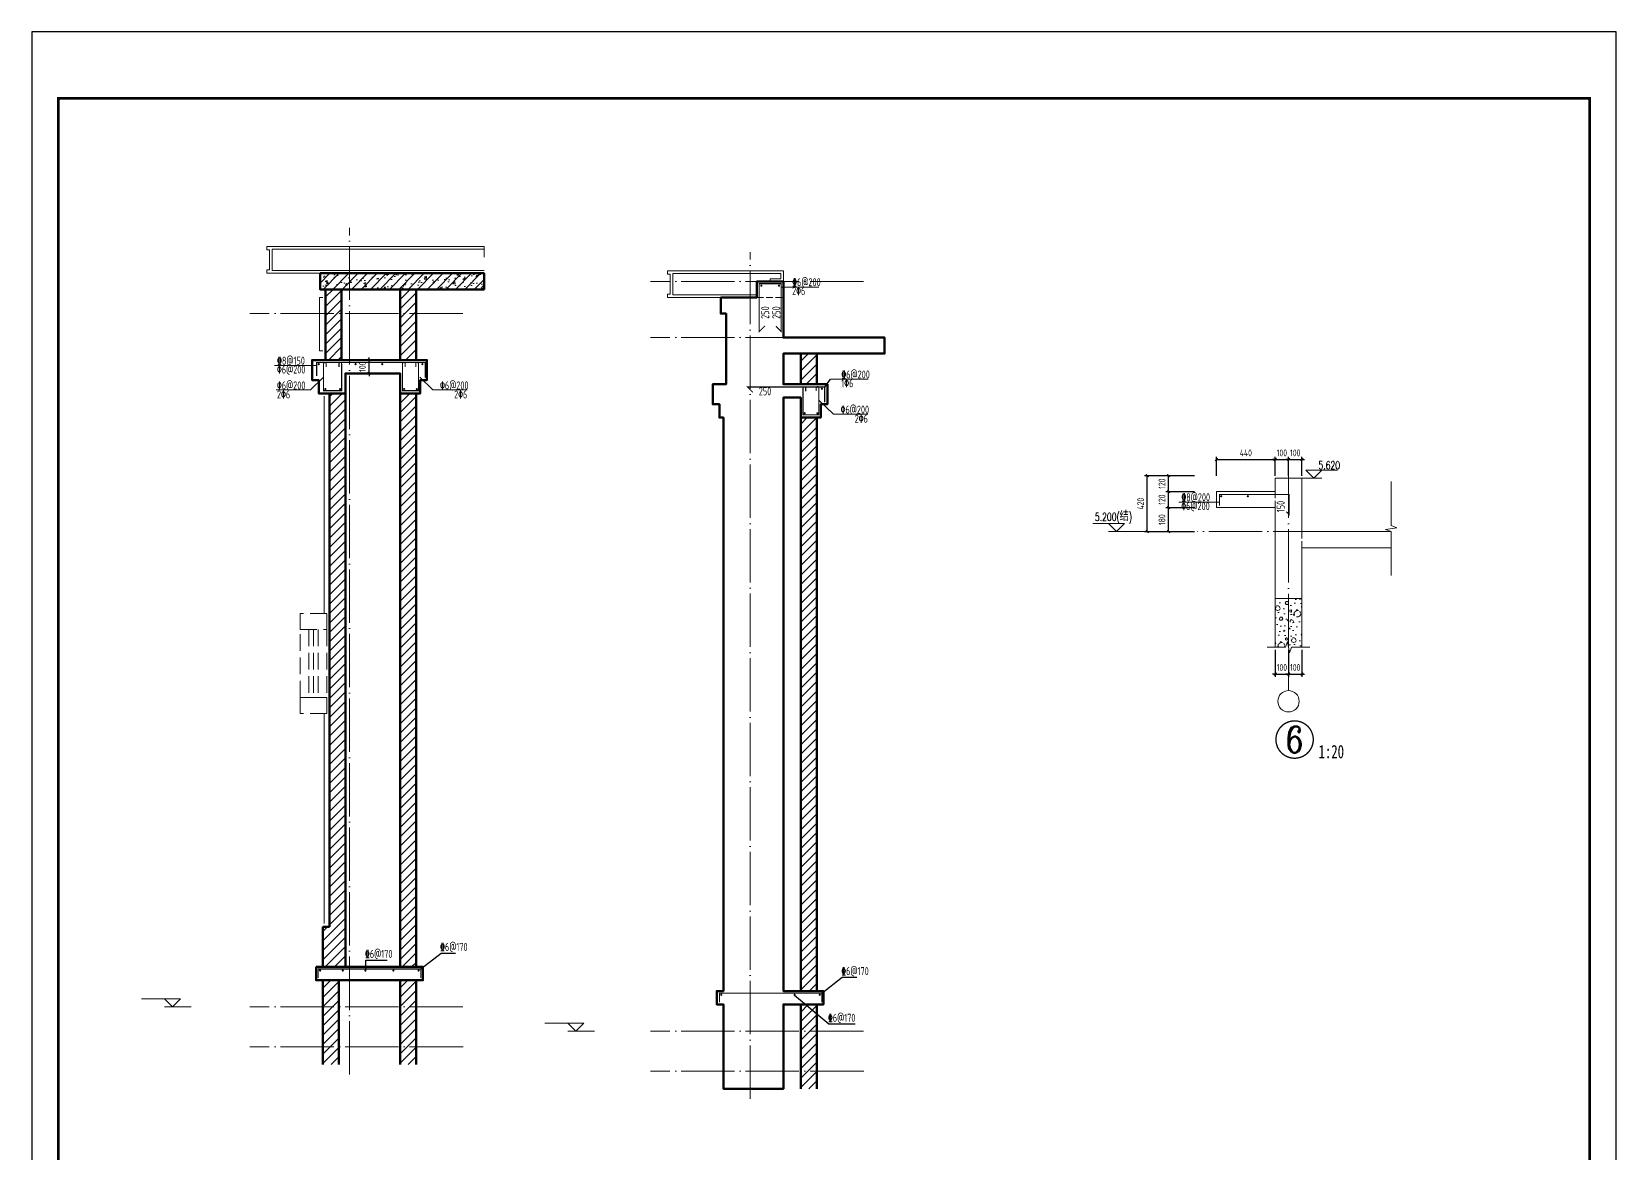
# Model space of a CAD drawing. Extents: x -129922 to 1190196, y -520662 to 139923.
# Drawn here: x 50947 to 62827, y -422628 to -414218 of the extents above; entities that cross this region are included whole.
import ezdxf
from ezdxf.enums import TextEntityAlignment as Align

# ---------------------------------------------------------------- set-up
doc = ezdxf.new("R2010")
doc.units = 0
doc.header["$LTSCALE"] = 1000
doc.header["$MEASUREMENT"] = 0
doc.linetypes.add('DASH', pattern=[0.35, 0.25, -0.1])
doc.linetypes.add('DOTE', pattern=[2.42, 2, -0.2, 0.02, -0.2])
for name, color, linetype, lineweight in [('A-大样-填充', 8, 'Continuous', 9), ('A-大样-砌体墙线', 120, 'Continuous', 50), ('A-大样-结构墙线', 140, 'Continuous', 50), ('A-大样-金属构件', 2, 'Continuous', 9), ('A-平面-家具、卫生间洁具', 250, 'Continuous', 5), ('A-标注-标高标注', 3, 'Continuous', 15), ('A-立面-花饰、灯饰', 8, 'Continuous', 9), ('A-轴线-塔楼', 1, 'DOTE', 9), ('S-墙柱-REIN', 1, 'Continuous', 20), ('S-大样-DIM', 3, 'Continuous', 20), ('S-大样-HATCH', 251, 'Continuous', 9), ('S-大样-实线', 2, 'Continuous', 20), ('S-大样-标高', 3, 'Continuous', 20), ('S-板-BEAM', 4, 'DASH', 20), ('S-板-大样索引', 3, 'Continuous', 20), ('S-板-文字', 7, 'Continuous', 20), ('S-轴网-标注', 3, 'Continuous', 20), ('S-轴网-轴线', 1, 'DOTE', 9), ('S-通用-TEXT', 7, 'Continuous', 20), ('S-通用-THIN', 7, 'Continuous', 20)]:
    doc.layers.add(name, color=color, linetype=linetype, lineweight=lineweight)
doc.layers.add('PUB_DIM', color=3, linetype='Continuous')
doc.layers.add('Y-云图图框', color=7, linetype='Continuous')
doc.styles.add('_TCH_AXIS', font='COMPLEX.shx', dxfattribs={"bigfont": 'hztxt.shx'})
doc.styles.add('_TCH_DIM', font='SIMPLEX', dxfattribs={"bigfont": 'GBCBIG'})
doc.styles.add('_TCH_DIM_T3', font='tssdeng.shx', dxfattribs={"width": 0.705882, "bigfont": 'hztxt.shx'})
doc.styles.add('_YT_Name', font='', dxfattribs={"width": 0.8})
doc.styles.add('_YT_Sign_Text', font='ros.shx', dxfattribs={"width": 0.8, "bigfont": 'hztxt.shx'})
doc.styles.add('COMPLEX', font='COMPLEX')
doc.styles.get("Standard").update_dxf_attribs({"font": 'gbenor.shx', "bigfont": 'gbcbig.shx'})
doc.styles.add('TSSD_Rein', font='tssdeng.shx', dxfattribs={"width": 0.7, "bigfont": 'hztxt.shx'})
doc.styles.add('宋体', font='', dxfattribs={"width": 0.8})
doc.styles.get('_YT_Name').set_extended_font_data('SimHei')
doc.styles.get('宋体').set_extended_font_data('SimSun')
doc.dimstyles.new('_TCH_ARCH&&20', dxfattribs={"dimtxt": 51, "dimasz": 20, "dimexe": 20, "dimexo": 20, "dimgap": 24.5, "dimtad": 1, "dimdec": 0, "dimzin": 0, "dimdsep": 46, "dimtxsty": '_TCH_DIM_T3', "dimblk": 'ARCHTICK', "dimcen": 0.09, "dimclrt": 7, "dimazin": 2, "dimtfac": 1, "dimtdec": 0, "dimtix": 1, "dimtmove": 2, "dimatfit": 3, "dimfxl": 0, "dimtolj": 1, "dimtzin": 0, "dimarcsym": 0})
pattern_1 = [(45, (-629959.816, -1110713.115), (-35.3553532, 35.3553532), [])]
pattern_2 = [(45, (-629759.816, -1110713.115), (-35.3553532, 35.3553532), [])]
pattern_3 = [(45, (-626956.713, -1110894.81), (-35.3553532, 35.3553532), [])]

# ---------------------------------------------------------------- blocks, each defined once
blk = doc.blocks.new('ECMCTK_A1_竖_单行图名--0')
at = {"color": 4}
blk.add_lwpolyline([(0, 0), (594, 0), (594, 841), (0, 841)], close=True, dxfattribs=at)
at = {"const_width": 1}
blk.add_lwpolyline([(10, 10), (584, 10), (584, 816), (10, 816)], close=True, dxfattribs=at)
at = {"color": 80, "flags": 3}
for tag, height, p in [('YTHQINS', 3, (593.31, 817.5)), ('ECMCKEY', 3, (440.09, 590.57)), ('YTTQINS', 3.75, (595.35, 11.88)), ('YTFRAME', 3, (375.97, 4.92)), ('YTBARCODE_T1', 3, (493.74, 4.57))]:
    blk.add_attdef(tag, text='', height=height, dxfattribs=at).set_placement(p, align=Align.MIDDLE_CENTER)
for tag, height, style, width, p in [('证书编号', 4, '_YT_Sign_Text', 0.8, (461.87, 43.81)), ('审查批准号', 4, '_YT_Sign_Text', 0.8, (514.06, 43.81)), ('工程号', 4, '_YT_Sign_Text', 0.5, (557.08, 44.12)), ('设计单位', 6, '_YT_Name', 0.8, (376.75, 38.6)), ('建设单位', 4, '_YT_Sign_Text', 0.8, (487.96, 36.11)), ('阶段', 4, '_YT_Sign_Text', 0.8, (557.08, 35.81)), ('项目号', 4, '_YT_Sign_Text', 0.5, (575.08, 33.72)), ('项目名称', 4, '_YT_Sign_Text', 0.8, (487.96, 28.11)), ('专业', 4, '_YT_Sign_Text', 0.8, (557.08, 27.31)), ('图纸编号', 4, '_YT_Sign_Text', 0.5, (556.93, 19.36)), ('图纸名称', 4.5, '_YT_Name', 0.8, (488.39, 15.06)), ('出图比例', 4.2, '_YT_Sign_Text', 0.8, (434.82, 11.78)), ('日期', 4, '_YT_Sign_Text', 0.5, (556.88, 12.13)), ('版本号', 4, '_YT_Sign_Text', 0.8, (575.08, 13))]:
    blk.add_attdef(tag, text='', height=height, dxfattribs=dict(style=style, width=width)).set_placement(p, align=Align.CENTER)
at = {"style": '_YT_Sign_Text', "width": 0.8, "flags": 3}
for tag, p, height in [('[审定人]', (343.95, 27.81), 4.1), ('{审定人}', (358.87, 26.45), 6.24), ('[校对人]', (395.23, 27.82), 4.1), ('{校对人}', (411.35, 26.53), 6.24), ('[审核人]', (344.01, 19.76), 4.1), ('{审核人}', (359.98, 18.44), 6.24), ('[设计人]', (395.47, 20.21), 4.1), ('{设计人}', (411.48, 18.54), 6.24), ('[项目负责人]', (343.78, 12.01), 4.1), ('{项目负责人}', (361.28, 10.72), 6.24), ('[专业负责人]', (395.74, 11.77), 4.1), ('{专业负责人}', (411.58, 10.36), 6.24)]:
    blk.add_attdef(tag, p, '', height=height, dxfattribs=at)
at = {"color": 80, "flags": 3}
for tag, p in [('YTBZSIT', (10, 10)), ('EXT_TK_LEFT', (10, 10)), ('YTQRCODE', (304.56, 12.07))]:
    blk.add_attdef(tag, p, '', height=3, dxfattribs=at)
blk = doc.blocks.new('A$C2FDD6118')
at = {"layer": 'A-平面-家具、卫生间洁具', "linetype": 'DASH', "ltscale": 0.5}
for p, q in [((65, 630), (65, 120)), ((100, 630), (100, 120)), ((135, 630), (135, 120))]:
    blk.add_line(p, q, dxfattribs=at)
for points in [[(0, 630), (200, 630), (200, 750), (0, 750)], [(0, 630), (200, 630), (200, 120), (0, 120)], [(0, 120), (200, 120), (200, 0), (0, 0)]]:
    blk.add_lwpolyline(points, close=True, dxfattribs=at)
blk = doc.blocks.new('_ArchTick')
at = {"color": 0, "linetype": 'ByBlock', "const_width": 0.4}
blk.add_lwpolyline([(-0.5, -0.5), (0.5, 0.5)], dxfattribs=at)
blk = doc.blocks.new('*D465')
at = {"layer": 'Defpoints', "color": 0, "transparency": 16777216}
for p in [(53300, -416680), (53477, -416680), (53300, -416780)]:
    blk.add_point(p, dxfattribs=at)
at = {"layer": 'PUB_DIM', "color": 0, "lineweight": -2, "transparency": 16777216}
for p, q in [((53320, -416680), (53497, -416680)), ((53477, -416680), (53477, -416660)), ((53477, -416780), (53477, -416680)), ((53320, -416780), (53497, -416780)), ((53477, -416780), (53477, -416800))]:
    blk.add_line(p, q, dxfattribs=at)
at = {"layer": 'PUB_DIM', "color": 0, "lineweight": -2, "transparency": 16777216, "xscale": 20, "yscale": 20, "zscale": 20}
for p, rotation in [((53477, -416680), 270), ((53477, -416780), 90)]:
    blk.add_blockref('_ArchTick', p, dxfattribs=dict(at, rotation=rotation))
at = {"layer": 'PUB_DIM', "color": 7, "transparency": 16777216, "insert": (53427, -416730), "char_height": 51, "attachment_point": 5, "rotation": 90, "style": '_TCH_DIM_T3'}
blk.add_mtext('\\A1;100', dxfattribs=at)
blk = doc.blocks.new('20191016.16423798')
at = {"layer": 'S-墙柱-REIN', "const_width": 8}
blk.add_lwpolyline([(305, 67), (305, 150), (828, 150), (828, 0), (807, 21)], dxfattribs=at)
at = {"layer": 'S-墙柱-REIN', "ltscale": 0.2, "const_width": 8}
for points in [[(322, 137, 1), (314, 137, 1)], [(522, 137, 1), (514, 137, 1)]]:
    blk.add_lwpolyline(points, format="xyb", close=True, dxfattribs=at)
at = {"layer": 'S-通用-TEXT', "ltscale": 0.2}
blk.add_line((305, 93, 0), (0, 93, 0), dxfattribs=at)
at = {"layer": 'S-通用-TEXT', "style": 'TSSD_Rein', "width": 0.7}
for s, p in [('\x848@200', (20, 99)), ('\x826@200', (19, 33))]:
    blk.add_text(s, height=60, dxfattribs=at).set_placement(p)
blk.add_text('150', height=60, rotation=90, dxfattribs=at).set_placement((794, 17))
blk = doc.blocks.new('*D466')
at = {"layer": 'Defpoints', "color": 0, "transparency": 16777216}
for p in [(59471, -417787), (59686, -417787), (59686, -417967)]:
    blk.add_point(p, dxfattribs=at)
at = {"layer": 'S-大样-DIM', "color": 0, "lineweight": -2, "transparency": 16777216}
for p, q in [((59666, -417787), (59451, -417787)), ((59471, -417967), (59471, -417787)), ((59666, -417967), (59451, -417967))]:
    blk.add_line(p, q, dxfattribs=at)
at = {"layer": 'S-大样-DIM', "color": 0, "lineweight": -2, "transparency": 16777216, "xscale": 20, "yscale": 20, "zscale": 20}
for p, rotation in [((59471, -417787), 90), ((59471, -417967), 270)]:
    blk.add_blockref('_ArchTick', p, dxfattribs=dict(at, rotation=rotation))
at = {"layer": 'S-大样-DIM', "color": 7, "transparency": 16777216, "insert": (59421, -417877), "char_height": 51, "attachment_point": 5, "rotation": 90, "style": '_TCH_DIM_T3'}
blk.add_mtext('\\A1;180', dxfattribs=at)
blk = doc.blocks.new('*D467')
at = {"layer": 'Defpoints', "color": 0, "transparency": 16777216}
for p in [(59471, -417667), (59686, -417667), (59686, -417787)]:
    blk.add_point(p, dxfattribs=at)
at = {"layer": 'S-大样-DIM', "color": 0, "lineweight": -2, "transparency": 16777216}
for p, q in [((59666, -417667), (59451, -417667)), ((59471, -417787), (59471, -417667)), ((59666, -417787), (59451, -417787))]:
    blk.add_line(p, q, dxfattribs=at)
at = {"layer": 'S-大样-DIM', "color": 0, "lineweight": -2, "transparency": 16777216, "xscale": 20, "yscale": 20, "zscale": 20}
for p, rotation in [((59471, -417667), 90), ((59471, -417787), 270)]:
    blk.add_blockref('_ArchTick', p, dxfattribs=dict(at, rotation=rotation))
at = {"layer": 'S-大样-DIM', "color": 7, "transparency": 16777216, "insert": (59421, -417727), "char_height": 51, "attachment_point": 5, "rotation": 90, "style": '_TCH_DIM_T3'}
blk.add_mtext('\\A1;120', dxfattribs=at)
blk = doc.blocks.new('*D468')
at = {"layer": 'Defpoints', "color": 0, "transparency": 16777216}
for p in [(59471, -417547), (59686, -417547), (59686, -417667)]:
    blk.add_point(p, dxfattribs=at)
at = {"layer": 'S-大样-DIM', "color": 0, "lineweight": -2, "transparency": 16777216}
for p, q in [((59666, -417547), (59451, -417547)), ((59471, -417667), (59471, -417547)), ((59666, -417667), (59451, -417667))]:
    blk.add_line(p, q, dxfattribs=at)
at = {"layer": 'S-大样-DIM', "color": 0, "lineweight": -2, "transparency": 16777216, "xscale": 20, "yscale": 20, "zscale": 20}
for p, rotation in [((59471, -417547), 90), ((59471, -417667), 270)]:
    blk.add_blockref('_ArchTick', p, dxfattribs=dict(at, rotation=rotation))
at = {"layer": 'S-大样-DIM', "color": 7, "transparency": 16777216, "insert": (59421, -417607), "char_height": 51, "attachment_point": 5, "rotation": 90, "style": '_TCH_DIM_T3'}
blk.add_mtext('\\A1;120', dxfattribs=at)
blk = doc.blocks.new('_AXISO')
blk.add_circle((0, 0), 0.5)
at = {"layer": 'S-板-文字', "style": 'COMPLEX', "width": 1.041667}
blk.add_attdef('A', text='', height=0.56, dxfattribs=at).set_placement((-0.25, -0.28), (0.25, -0.28), align=Align.FIT)
blk = doc.blocks.new('*D469')
at = {"layer": 'Defpoints', "color": 0, "transparency": 16777216}
for p in [(59311, -417547), (59686, -417547), (59686, -417967)]:
    blk.add_point(p, dxfattribs=at)
at = {"layer": 'S-大样-DIM', "color": 0, "lineweight": -2, "transparency": 16777216}
for p, q in [((59666, -417547), (59291, -417547)), ((59311, -417967), (59311, -417547)), ((59666, -417967), (59291, -417967))]:
    blk.add_line(p, q, dxfattribs=at)
at = {"layer": 'S-大样-DIM', "color": 0, "lineweight": -2, "transparency": 16777216, "xscale": 20, "yscale": 20, "zscale": 20}
for p, rotation in [((59311, -417547), 90), ((59311, -417967), 270)]:
    blk.add_blockref('_ArchTick', p, dxfattribs=dict(at, rotation=rotation))
at = {"layer": 'S-大样-DIM', "color": 7, "transparency": 16777216, "insert": (59261, -417757), "char_height": 51, "attachment_point": 5, "rotation": 90, "style": '_TCH_DIM_T3'}
blk.add_mtext('\\A1;420', dxfattribs=at)
blk = doc.blocks.new('*D470')
at = {"layer": 'Defpoints', "color": 0, "transparency": 16777216}
for p in [(60270, -417426), (59830, -417567), (60270, -417567)]:
    blk.add_point(p, dxfattribs=at)
at = {"layer": 'S-大样-DIM', "color": 0, "lineweight": -2, "transparency": 16777216}
for p, q in [((59830, -417547), (59830, -417406)), ((59830, -417426), (60270, -417426)), ((60270, -417547), (60270, -417406))]:
    blk.add_line(p, q, dxfattribs=at)
at = {"layer": 'S-大样-DIM', "color": 0, "lineweight": -2, "transparency": 16777216, "xscale": 20, "yscale": 20, "zscale": 20, "rotation": 180}
blk.add_blockref('_ArchTick', (59830, -417426), dxfattribs=at)
at = {"layer": 'S-大样-DIM', "color": 0, "lineweight": -2, "transparency": 16777216, "xscale": 20, "yscale": 20, "zscale": 20}
blk.add_blockref('_ArchTick', (60270, -417426), dxfattribs=at)
at = {"layer": 'S-大样-DIM', "color": 7, "transparency": 16777216, "insert": (60050, -417376), "char_height": 51, "attachment_point": 5, "style": '_TCH_DIM_T3'}
blk.add_mtext('\\A1;440', dxfattribs=at)
blk = doc.blocks.new('*D471')
at = {"layer": 'Defpoints', "color": 0, "transparency": 16777216}
for p in [(60370, -417426), (60270, -417567), (60370, -417567)]:
    blk.add_point(p, dxfattribs=at)
at = {"layer": 'S-大样-DIM', "color": 0, "lineweight": -2, "transparency": 16777216}
for p, q in [((60270, -417426), (60250, -417426)), ((60270, -417547), (60270, -417406)), ((60270, -417426), (60370, -417426)), ((60370, -417547), (60370, -417406)), ((60370, -417426), (60390, -417426))]:
    blk.add_line(p, q, dxfattribs=at)
at = {"layer": 'S-大样-DIM', "color": 0, "lineweight": -2, "transparency": 16777216, "xscale": 20, "yscale": 20, "zscale": 20}
blk.add_blockref('_ArchTick', (60270, -417426), dxfattribs=at)
at = {"layer": 'S-大样-DIM', "color": 0, "lineweight": -2, "transparency": 16777216, "xscale": 20, "yscale": 20, "zscale": 20, "rotation": 180}
blk.add_blockref('_ArchTick', (60370, -417426), dxfattribs=at)
at = {"layer": 'S-大样-DIM', "color": 7, "transparency": 16777216, "insert": (60320, -417376), "char_height": 51, "attachment_point": 5, "style": '_TCH_DIM_T3'}
blk.add_mtext('\\A1;100', dxfattribs=at)
blk = doc.blocks.new('*D472')
at = {"layer": 'Defpoints', "color": 0, "transparency": 16777216}
for p in [(60470, -417426), (60370, -417567), (60470, -417567)]:
    blk.add_point(p, dxfattribs=at)
at = {"layer": 'S-大样-DIM', "color": 0, "lineweight": -2, "transparency": 16777216}
for p, q in [((60370, -417426), (60350, -417426)), ((60370, -417547), (60370, -417406)), ((60370, -417426), (60470, -417426)), ((60470, -417547), (60470, -417406)), ((60470, -417426), (60490, -417426))]:
    blk.add_line(p, q, dxfattribs=at)
at = {"layer": 'S-大样-DIM', "color": 0, "lineweight": -2, "transparency": 16777216, "xscale": 20, "yscale": 20, "zscale": 20}
blk.add_blockref('_ArchTick', (60370, -417426), dxfattribs=at)
at = {"layer": 'S-大样-DIM', "color": 0, "lineweight": -2, "transparency": 16777216, "xscale": 20, "yscale": 20, "zscale": 20, "rotation": 180}
blk.add_blockref('_ArchTick', (60470, -417426), dxfattribs=at)
at = {"layer": 'S-大样-DIM', "color": 7, "transparency": 16777216, "insert": (60420, -417376), "char_height": 51, "attachment_point": 5, "style": '_TCH_DIM_T3'}
blk.add_mtext('\\A1;100', dxfattribs=at)
blk = doc.blocks.new('*D473')
at = {"layer": 'Defpoints', "color": 0, "transparency": 16777216}
for p in [(60270, -418832), (60370, -418832), (60370, -419035)]:
    blk.add_point(p, dxfattribs=at)
at = {"layer": 'S-大样-DIM', "color": 0, "lineweight": -2, "transparency": 16777216}
for p, q in [((60270, -418852), (60270, -419055)), ((60370, -418852), (60370, -419055)), ((60270, -419035), (60250, -419035)), ((60270, -419035), (60370, -419035)), ((60370, -419035), (60390, -419035))]:
    blk.add_line(p, q, dxfattribs=at)
at = {"layer": 'S-大样-DIM', "color": 0, "lineweight": -2, "transparency": 16777216, "xscale": 20, "yscale": 20, "zscale": 20}
blk.add_blockref('_ArchTick', (60270, -419035), dxfattribs=at)
at = {"layer": 'S-大样-DIM', "color": 0, "lineweight": -2, "transparency": 16777216, "xscale": 20, "yscale": 20, "zscale": 20, "rotation": 180}
blk.add_blockref('_ArchTick', (60370, -419035), dxfattribs=at)
at = {"layer": 'S-大样-DIM', "color": 7, "transparency": 16777216, "insert": (60320, -418985), "char_height": 51, "attachment_point": 5, "style": '_TCH_DIM_T3'}
blk.add_mtext('\\A1;100', dxfattribs=at)
blk = doc.blocks.new('*D474')
at = {"layer": 'Defpoints', "color": 0, "transparency": 16777216}
for p in [(60370, -418832), (60470, -418832), (60470, -419035)]:
    blk.add_point(p, dxfattribs=at)
at = {"layer": 'S-大样-DIM', "color": 0, "lineweight": -2, "transparency": 16777216}
for p, q in [((60370, -418852), (60370, -419055)), ((60470, -418852), (60470, -419055)), ((60370, -419035), (60350, -419035)), ((60370, -419035), (60470, -419035)), ((60470, -419035), (60490, -419035))]:
    blk.add_line(p, q, dxfattribs=at)
at = {"layer": 'S-大样-DIM', "color": 0, "lineweight": -2, "transparency": 16777216, "xscale": 20, "yscale": 20, "zscale": 20}
blk.add_blockref('_ArchTick', (60370, -419035), dxfattribs=at)
at = {"layer": 'S-大样-DIM', "color": 0, "lineweight": -2, "transparency": 16777216, "xscale": 20, "yscale": 20, "zscale": 20, "rotation": 180}
blk.add_blockref('_ArchTick', (60470, -419035), dxfattribs=at)
at = {"layer": 'S-大样-DIM', "color": 7, "transparency": 16777216, "insert": (60420, -418985), "char_height": 51, "attachment_point": 5, "style": '_TCH_DIM_T3'}
blk.add_mtext('\\A1;100', dxfattribs=at)

msp = doc.modelspace()

# ---------------------------------------------------------------- hatches: boundary and pattern name
at = {"layer": 'A-大样-填充', "ltscale": 0.5}
h = msp.add_hatch(dxfattribs=at)
h.set_pattern_fill('钢筋混凝土', color=256, scale=20)
h.set_pattern_definition([(45, (-614997.86, -1028137.056), (-35.355339, 35.355339), []), (50, (-614997.86, -1028137.06), (143.452037, -12.550427), [15, -165]), (355, (-614997.86, -1028137.06), (-27.750267, 150.438427), [12, -132]), (100.4514, (-614985.9, -1028138.1), (115.701876, 137.887908), [12.748038, -140.228422]), (46.1842, (-614997.86, -1028097.06), (213.44821, -33.103803), [22.5, -247.5]), (96.6356, (-614980.07, -1028099.81), (186.93254, 194.823574), [19.12206, -210.3426]), (351.1842, (-614997.86, -1028097.06), (186.93239, 194.82372), [18, -198]), (21, (-614977.86, -1028107.06), (119.38141, -80.523778), [15, -165]), (326, (-614977.86, -1028107.06), (48.663066, 145.03001), [12, -132]), (71.4514, (-614967.91, -1028113.77), (168.044526, 64.5061), [12.748038, -140.228422]), (37.5, (-614997.86, -1028137.056), (2.431971, 66.5787708), [0, -130.4, 0, -134, 0, -132.5]), (7.5, (-614997.86, -1028137.056), (52.6139075, 78.8823424), [0, -76.4, 0, -127.4, 0, -50.5]), (327.5, (-615042.46, -1028137.056), (106.7644872, -4.5109743), [0, -50, 0, -156, 0, -207]), (317.5, (-615062.46, -1028137.06), (116.637234, 20.020996), [0, -65, 0, -103.6, 0, -147])])
h.paths.add_polyline_path([(53109.5, -416029.8), (54338.7, -416029.8), (54338.7, -416149.8), (53109.5, -416149.8)])
h = msp.add_hatch(dxfattribs=at)
h.set_pattern_fill('普通砖', color=256, scale=20)
h.set_pattern_definition(pattern_2)
h.paths.add_polyline_path([(53269.7, -416149.8), (53149.7, -416149.8), (53149.7, -416679.8), (53269.7, -416679.8)], flags=17)
h = msp.add_hatch(dxfattribs=at)
h.set_pattern_fill('普通砖', color=256, scale=20)
h.set_pattern_definition(pattern_1)
h.paths.add_polyline_path([(53709.7, -416679.8), (53829.7, -416679.8), (53829.7, -416149.8), (53709.7, -416149.8)])
h = msp.add_hatch(dxfattribs=at)
h.set_pattern_fill('普通砖', color=256, scale=20)
h.set_pattern_definition(pattern_3)
h.paths.add_polyline_path([(56712.8, -416861.5), (56832.8, -416861.5), (56832.8, -416631.5), (56712.8, -416631.5)], flags=17)
h = msp.add_hatch(dxfattribs=at)
h.set_pattern_fill('普通砖', color=256, scale=20)
h.set_pattern_definition(pattern_2)
h.paths.add_polyline_path([(53299.7, -416929.8), (53179.7, -416929.8), (53179.7, -420929.8), (53129.7, -420929.8), (53129.7, -421229.8), (53299.7, -421229.8)])
h = msp.add_hatch(dxfattribs=at)
h.set_pattern_fill('普通砖', color=256, scale=20)
h.set_pattern_definition(pattern_1)
h.paths.add_polyline_path([(53829.7, -416929.8), (53709.7, -416929.8), (53709.7, -421229.8), (53829.7, -421229.8)])
h = msp.add_hatch(dxfattribs=at)
h.set_pattern_fill('普通砖', color=256, scale=20)
h.set_pattern_definition([(45, (-631788.713, -1110894.81), (-35.3553532, 35.3553532), [])])
h.paths.add_polyline_path([(56712.8, -421411.5), (56832.8, -421411.5), (56832.8, -417111.5), (56712.8, -417111.5)])
h = msp.add_hatch(dxfattribs=at)
h.set_pattern_fill('普通砖', color=256, scale=20)
h.set_pattern_definition(pattern_2)
h.paths.add_polyline_path([(53129.7, -421962.2), (53249.7, -421962.2), (53249.7, -421329.8), (53129.7, -421329.8)])
h = msp.add_hatch(dxfattribs=at)
h.set_pattern_fill('普通砖', color=256, scale=20)
h.set_pattern_definition(pattern_1)
h.paths.add_polyline_path([(53709.7, -421962.2), (53829.7, -421962.2), (53829.7, -421329.8), (53709.7, -421329.8)])
h = msp.add_hatch(dxfattribs=at)
h.set_pattern_fill('普通砖', color=256, scale=20)
h.set_pattern_definition(pattern_3)
h.paths.add_polyline_path([(56712.8, -422143.9), (56832.8, -422143.9), (56832.8, -421511.5), (56712.8, -421511.5)])
at = {"layer": 'S-大样-HATCH', "ltscale": 0.5}
h = msp.add_hatch(dxfattribs=at)
h.set_pattern_fill('加气混凝土', color=256, scale=20)
h.set_pattern_definition([(0, (-603388.48, -1108403.5), (120, 240), [0, -240]), (0, (-603528.88, -1108435.9), (120, 240), [0, -240]), (0, (-603450.88, -1108438.3), (120, 240), [0, -240]), (0, (-603365.68, -1108367.5), (120, 240), [0, -240]), (0, (-603465.28, -1108450.3), (120, 240), [0, -240]), (0, (-603341.68, -1108216.3), (120, 240), [0, -240]), (0, (-603414.88, -1108235.5), (120, 240), [0, -240]), (0, (-603376.48, -1108265.5), (120, 240), [0, -240]), (0, (-603572.08, -1108270.3), (120, 240), [0, -240]), (0, (-603454.48, -1108281.1), (120, 240), [0, -240]), (0, (-603500.08, -1108342.3), (120, 240), [0, -240]), (0, (-603497.68, -1108432.3), (120, 240), [0, -240]), (0, (-603407.68, -1108441.9), (120, 240), [0, -240]), (0, (-603341.68, -1108336.3), (120, 240), [0, -240]), (0, (-603566.08, -1108373.5), (120, 240), [0, -240]), (0, (-603545.68, -1108332.7), (120, 240), [0, -240]), (0, (-603452.08, -1108349.5), (120, 240), [0, -240]), (0, (-603485.68, -1108384.3), (120, 240), [0, -240]), (0, (-603504.88, -1108305.1), (120, 240), [0, -240]), (0, (-603474.88, -1108215.1), (120, 240), [0, -240]), (0, (-603556.48, -1108423.9), (120, 240), [0, -240]), (0, (-603424.48, -1108264.3), (120, 240), [0, -240]), (0, (-603536.08, -1108260.7), (120, 240), [0, -240]), (0, (-603555.28, -1108229.5), (120, 240), [0, -240]), (130.601294, (-603356.424, -1108291.442), (-599.99999337, 720.00000315), [10.53662, -4414.8444]), (18.434949, (-603373.567, -1108286.87), (599.9999978, 239.9999982), [10.842096, -1507.05116]), (90, (-603373.57, -1108297.16), (120, 240), [10.285714, -469.71426]), (161.565051, (-603363.28, -1108300.585), (-600.000003, 239.9999821), [10.842096, -1507.05116]), (53.1301023, (-603363.28, -1108300.585), (120.0000002, 240), [11.42857, -1188.5714]), (135, (-603354.14, -1108422.87), (-120.0000145, 239.999984), [9.697464, -669.12504]), (45, (-603367.85, -1108422.87), (119.999999, 239.999999), [9.697464, -669.12504]), (135, (-603360.995, -1108429.73), (-120.0000145, 239.999984), [9.697464, -669.12504]), (45, (-603360.995, -1108429.73), (119.999999, 239.999999), [9.697464, -669.12504]), (116.56505, (-603469.57, -1108261.73), (-2e-05, 479.999987), [12.77753, -255.5506]), (180, (-603475.28, -1108250.3), (-120, 240), [13.714286, -226.2857]), (63.43495, (-603494.7, -1108261.73), (1e-06, 480), [12.77753, -255.5506]), (116.56505, (-603489, -1108273.16), (-2e-05, 479.999987), [12.77753, -255.5506]), (0, (-603489, -1108273.16), (120, 240), [13.714286, -226.2857]), (63.43495, (-603475.28, -1108273.16), (1e-06, 480), [12.77753, -255.5506]), (107.102728, (-603379.281, -1108342.871), (-359.99998624, 1200.00000194), [15.54454, -6513.161]), (143.972626, (-603383.853, -1108328.014), (-2279.9999711, 1679.9999981), [15.54454, -3248.808]), (180, (-603396.42, -1108318.87), (-120, 240), [14.85714, -225.14284]), (36.0273733, (-603423.853, -1108328.014), (2279.99998315, 1679.9999819), [15.54454, -3248.808]), (71.565051, (-603428.424, -1108341.728), (360.0000018, 1199.999998), [14.456126, -1503.43712]), (107.102728, (-603423.853, -1108356.585), (-359.99998624, 1200.00000194), [15.54454, -6513.161]), (143.972626, (-603411.281, -1108365.728), (-2279.9999711, 1679.9999981), [15.54454, -3248.808]), (0, (-603411.28, -1108365.73), (120, 240), [14.85714, -225.14284]), (36.0273733, (-603396.424, -1108365.728), (2279.99998315, 1679.9999819), [15.54454, -3248.808]), (71.565051, (-603383.853, -1108356.585), (360.0000018, 1199.999998), [14.456126, -1503.43712]), (150.255118, (-603376.995, -1108230.87), (-360.00000085, 239.999997), [9.21401, -1925.72784]), (90, (-603385, -1108235.44), (120, 240), [9.14286, -470.8571]), (29.7448813, (-603384.995, -1108235.442), (360.0000002, 239.9999989), [9.21401, -1925.72784]), (116.56505, (-603433, -1108401.16), (-2e-05, 479.999987), [12.77753, -255.5506]), (168.690067, (-603438.71, -1108389.728), (-1080.0000008, 239.999994), [11.6549, -2435.8742]), (41.1859251, (-603459.281, -1108395.442), (2999.99998182, 2639.99997692), [12.14874, -5090.3208]), (90, (-603459.28, -1108406.87), (120, 240), [11.42857, -468.5714]), (138.814074, (-603450.138, -1108414.871), (-2999.99994668, 2640.00001681), [12.14874, -5090.3208]), (16.6992442, (-603450.138, -1108414.871), (3959.9999702, 1199.99998743), [11.93178, -4999.415]), (60.9453959, (-603438.71, -1108411.442), (119.99999968, 239.99999788), [11.766434, -4930.1358]), (109.983106, (-603533.567, -1108300.585), (-600.00000226, 1679.99999555), [13.3768, -5604.879]), (155.556045, (-603538.138, -1108288.014), (-1560.00000595, 719.99998504), [13.809194, -5786.0526]), (24.4439547, (-603563.281, -1108288.014), (1560.00000078, 719.99999654), [13.809194, -5786.0526]), (70.0168934, (-603567.853, -1108300.585), (600.00000181, 1679.99999583), [13.3768, -5604.879]), (109.983106, (-603563.281, -1108313.156), (-600.00000226, 1679.99999555), [13.3768, -5604.879]), (160.016893, (-603550.71, -1108317.728), (-600.00000035, 239.99998907), [13.3768, -2795.751]), (19.9831065, (-603550.71, -1108317.728), (599.9999967, 239.9999996), [13.3768, -2795.751]), (70.0168934, (-603538.138, -1108313.156), (600.00000181, 1679.99999583), [13.3768, -5604.879]), (122.005383, (-603444.424, -1108322.3), (-120.0000161, 239.99998775), [10.78169, -2253.3736]), (18.434949, (-603460.424, -1108316.585), (599.9999978, 239.9999982), [10.842096, -1507.05116]), (90, (-603460.42, -1108326.87), (120, 240), [10.285714, -469.71426]), (161.565051, (-603450.14, -1108330.3), (-600.000003, 239.9999821), [10.842096, -1507.05116]), (54.4623222, (-603450.138, -1108330.3), (839.99999878, 1199.9999982), [9.83123, -4119.2846]), (116.56505, (-603514.14, -1108380.59), (-2e-05, 479.999987), [12.77753, -255.5506]), (180, (-603519.85, -1108369.16), (-120, 240), [12.57143, -227.42856]), (59.0362434, (-603539.281, -1108380.585), (120.0000004, 239.99999884), [13.32789, -2785.5288]), (120.963756, (-603532.424, -1108392.014), (-120.0000164, 239.999989), [13.32789, -2785.5288]), (0, (-603532.42, -1108392.01), (120, 240), [12.57143, -227.42856]), (63.43495, (-603519.85, -1108392.01), (1e-06, 480), [12.77753, -255.5506])])
h.paths.add_polyline_path([(60269.7, -418832.3), (60347.2, -418832.3), (60362.5, -418790.3), (60377.3, -418874.3), (60392.2, -418832.3), (60469.7, -418832.3), (60469.7, -418466.8), (60269.7, -418466.8)])

# ---------------------------------------------------------------- linework, layer by layer
at = {"ltscale": 0.2}
msp.add_line((56892.4, -416882.2), (56935.4, -416824.1), dxfattribs=at)
for points in [[(53863.7, -421245.8), (54016.6, -421126.6), (54125.6, -421126.6)], [(53453.5, -421257.6), (53453.5, -421179.1), (53612.4, -421179.1)], [(56871.3, -421427.5), (57024.2, -421308.3), (57133.2, -421308.3)], [(56665.7, -421443.2), (56924.3, -421658.3), (57120.6, -421658.3)]]:
    msp.add_lwpolyline(points, dxfattribs=at)
at = {"layer": 'A-大样-填充'}
for p, q in [((53129.7, -421829.8), (52877.6, -421829.8)), ((53829.7, -421829.8), (54181.7, -421829.8)), ((56132.8, -422011.5), (55880.7, -422011.5)), ((56832.8, -422011.5), (57184.8, -422011.5))]:
    msp.add_line(p, q, dxfattribs=at)
at = {"layer": 'A-大样-砌体墙线'}
for p, q in [((53149.7, -416679.8), (53149.7, -416149.8)), ((53269.7, -416149.8), (53269.7, -416679.8)), ((53709.7, -416149.8), (53709.7, -416679.8)), ((53829.7, -416149.8), (53829.7, -416679.8)), ((56152.8, -416861.5), (56152.8, -416331.5)), ((56712.8, -416631.5), (56712.8, -416861.5)), ((56832.8, -416631.5), (56832.8, -416861.5)), ((53179.7, -420929.8), (53179.7, -416929.8)), ((53299.7, -416929.8), (53299.7, -421229.8)), ((53709.7, -416929.8), (53709.7, -421229.8)), ((53829.7, -421229.8), (53829.7, -416929.8)), ((56132.8, -417111.5), (56132.8, -421411.5)), ((56712.8, -417111.5), (56712.8, -421411.5)), ((56832.8, -421411.5), (56832.8, -417111.5)), ((53179.7, -420929.8), (53129.7, -420929.8)), ((53179.7, -420929.8), (53129.7, -420929.8)), ((53129.7, -420929.8), (53129.7, -421229.8)), ((53129.7, -421962.2), (53129.7, -421329.8)), ((53709.7, -421962.2), (53709.7, -421329.8)), ((53829.7, -421962.2), (53829.7, -421329.8)), ((56132.8, -422143.9), (56132.8, -421511.5)), ((56712.8, -422143.9), (56712.8, -421511.5)), ((56832.8, -422143.9), (56832.8, -421511.5))]:
    msp.add_line(p, q, dxfattribs=at)
for points in [[(53129.7, -421329.8), (53129.7, -421962.2)], [(53249.7, -421962.2), (53249.7, -421329.8)], [(56132.8, -421511.5), (56132.8, -422143.9)]]:
    msp.add_lwpolyline(points, dxfattribs=at)
at = {"layer": 'A-大样-结构墙线', "ltscale": 0.5}
for p, q in [((56532.8, -416091.5), (56582.8, -416091.5)), ((56112.6, -416211.5), (56112.6, -416331.5)), ((56732.8, -416511.5), (57341.8, -416511.5)), ((56632.8, -416631.5), (57341.8, -416631.5)), ((56712.8, -417111.5), (56712.8, -416961.5))]:
    msp.add_line(p, q, dxfattribs=at)
at = {"layer": 'A-大样-结构墙线'}
msp.add_line((56632.8, -416961.5), (56712.8, -416961.5), dxfattribs=at)
at = {"layer": 'A-大样-结构墙线', "ltscale": 0.5}
msp.add_lwpolyline([(53109.5, -416029.8), (54338.7, -416029.8), (54338.7, -416149.8), (53109.5, -416149.8)], close=True, dxfattribs=at)
at = {"layer": 'A-大样-结构墙线'}
for points in [[(56862.8, -417111.5), (56862.8, -417011.5), (56912.8, -417011.5), (56912.8, -416861.5), (56582.8, -416861.5), (56582.8, -416631.5), (57341.8, -416631.5), (57341.8, -416511.5), (56582.8, -416511.5), (56582.8, -416091.5), (56382.8, -416091.5), (56382.8, -416211.5), (56112.6, -416211.5), (56112.6, -416331.5), (56152.8, -416331.5), (56152.8, -416861.5), (56052.8, -416861.5), (56052.8, -417011.5), (56102.8, -417011.5), (56102.8, -417111.5), (56132.8, -417111.5), (56132.8, -421411.5), (56082.8, -421411.5), (56082.8, -421511.5), (56132.8, -421511.5), (56132.8, -422143.9), (56582.8, -422143.9), (56582.8, -421511.5), (56882.8, -421511.5), (56882.8, -421411.5), (56582.8, -421411.5), (56582.8, -416961.5), (56582.8, -416961.5), (56712.8, -416961.5), (56712.8, -417111.5)], [(53299.7, -416929.8), (53099.7, -416929.8), (53099.7, -416829.8), (53049.7, -416829.8), (53049.7, -416679.8), (53909.7, -416679.8), (53909.7, -416679.8), (53909.7, -416829.8), (53859.7, -416829.8), (53859.7, -416929.8), (53709.7, -416929.8), (53709.7, -416779.8), (53299.7, -416779.8)], [(53079.7, -421229.8), (53879.7, -421229.8), (53879.7, -421329.8), (53079.7, -421329.8)]]:
    msp.add_lwpolyline(points, close=True, dxfattribs=at)
msp.add_lwpolyline([(56632.8, -416861.5), (56912.8, -416861.5), (56912.8, -417011.5), (56862.8, -417011.5), (56862.8, -417111.5), (56712.8, -417111.5)], dxfattribs=at)
at = {"layer": 'A-大样-金属构件', "ltscale": 0.5}
msp.add_line((56482.8, -416091.5), (56482.8, -416071.5), dxfattribs=at)
for points in [[(54338.7, -416029.8), (52709.7, -416029.8), (52709.7, -416004.8), (52729.7, -416004.8), (52729.7, -415854.8), (52709.7, -415854.8), (52709.7, -415829.8), (54338.7, -415829.8), (54338.7, -415909.8)], [(54338.7, -415849.8), (52749.7, -415849.8), (52749.7, -416009.8), (54338.7, -416009.8)], [(56482.8, -416091.5), (56582.8, -416091.5), (56582.8, -416011.5), (55712.8, -416011.5), (55712.8, -416036.5), (55732.8, -416036.5), (55732.8, -416186.5), (55712.8, -416186.5), (55712.8, -416211.5), (56382.8, -416211.5)], [(56482.8, -416071.5), (56562.8, -416071.5), (56562.8, -416031.5), (55752.8, -416031.5), (55752.8, -416191.5), (56382.8, -416191.5)]]:
    msp.add_lwpolyline(points, dxfattribs=at)
at = {"layer": 'A-标注-标高标注'}
for p, q in [((52062.6, -421469.8), (51770.8, -421469.8)), ((52002.6, -421529.8), (51942.6, -421469.8)), ((52002.6, -421529.8), (52062.6, -421469.8)), ((52142.6, -421529.8), (51942.6, -421529.8)), ((55085.7, -421651.5), (54793.9, -421651.5)), ((55025.7, -421711.5), (54965.7, -421651.5)), ((55165.7, -421711.5), (54965.7, -421711.5)), ((55025.7, -421711.5), (55085.7, -421651.5))]:
    msp.add_line(p, q, dxfattribs=at)
at = {"layer": 'A-立面-花饰、灯饰', "ltscale": 0.5}
for p, q in [((53139.7, -416949.8), (53139.7, -418579.8)), ((53139.7, -419329.8), (53139.7, -420904.8))]:
    msp.add_line(p, q, dxfattribs=at)
msp.add_lwpolyline([(53129.7, -416209.8), (53104.7, -416209.8), (53104.7, -416609.8), (53129.7, -416609.8)], dxfattribs=at)
at = {"layer": 'A-轴线-塔楼', "ltscale": 0.2}
for p, q in [((53329.7, -422037.4), (53329.7, -415689.5)), ((56332.8, -422219.1), (56332.8, -415871.2))]:
    msp.add_line(p, q, dxfattribs=at)
for points in [[(57183.5, -416091.5), (55587, -416091.5)], [(54180.4, -416329.8), (52583.9, -416329.8)], [(57183.5, -416511.5), (55587, -416511.5)], [(54180.4, -421529.8), (52583.9, -421529.8)], [(57183.5, -421711.5), (55587, -421711.5)], [(54180.4, -421829.8), (52583.9, -421829.8)], [(57183.5, -422011.5), (55587, -422011.5)]]:
    msp.add_lwpolyline(points, dxfattribs=at)
at = {"layer": 'S-墙柱-REIN', "const_width": 8}
for points in [[(56445.4, -416423), (56400.9, -416467.5), (56400.9, -416107.5), (56566.8, -416107.5), (56566.8, -416211.5), (56566.8, -416467.1), (56526, -416426.4)], [(53083.8, -416798.5), (53083.8, -416697.9), (53897, -416697.9), (53897, -416813), (53897, -416813)], [(56353.9, -416921.8), (56314.3, -416882.2), (56314.3, -416882.2), (56892.4, -416882.2), (56892.4, -416997.3), (56892.4, -416997.3)], [(53095.7, -421313.8), (53095.7, -421245.8), (53863.7, -421245.8), (53863.7, -421313.8)], [(56103.3, -421495.5), (56103.3, -421427.5), (56871.3, -421427.5), (56871.3, -421495.5)]]:
    msp.add_lwpolyline(points, dxfattribs=at)
at = {"layer": 'S-墙柱-REIN', "ltscale": 0.2, "const_width": 8}
for points in [[(56421.7, -416122.7, 1), (56413.7, -416122.7, 1)], [(56554.1, -416122.7, 1), (56546.1, -416122.7, 1)], [(53103.5, -416710.7, 1), (53095.5, -416710.7, 1)], [(53379.2, -416710.7, 1), (53371.2, -416710.7, 1)], [(53579.2, -416710.7, 1), (53571.2, -416710.7, 1)], [(53880, -416710.7, 1), (53872, -416710.7, 1)], [(53152.4, -416896.9, 1), (53144.4, -416896.9, 1)], [(53263.6, -416897.5, 1), (53255.6, -416897.5, 1)], [(53743.5, -416896.9, 1), (53735.5, -416896.9, 1)], [(53838.9, -416897.5, 1), (53830.9, -416897.5, 1)], [(56875.4, -416895, 1), (56867.4, -416895, 1)], [(56746.6, -417078.6, 1), (56738.6, -417078.6, 1)], [(56842, -417079.2, 1), (56834, -417079.2, 1)], [(53113.5, -421257.6, 1), (53105.5, -421257.6, 1)], [(53283.5, -421257.6, 1), (53275.5, -421257.6, 1)], [(53453.5, -421257.6, 1), (53445.5, -421257.6, 1)], [(53663, -421257.6, 1), (53655, -421257.6, 1)], [(53852, -421257.6, 1), (53844, -421257.6, 1)], [(56121.1, -421439.3, 1), (56113.1, -421439.3, 1)], [(56670.7, -421439.3, 1), (56662.7, -421439.3, 1)], [(56859.7, -421439.3, 1), (56851.7, -421439.3, 1)]]:
    msp.add_lwpolyline(points, format="xyb", close=True, dxfattribs=at)
at = {"layer": 'S-墙柱-REIN', "const_width": 8}
for points in [[(53155.8, -416732.4), (53155.8, -416708.4, 1), (53135.8, -416708.4), (53135.8, -416909.8), (53271, -416909.8), (53271, -416707.5, 1), (53251, -416707.5), (53251, -416731.5)], [(53746.9, -416732.4), (53746.9, -416708.4, 1), (53726.9, -416708.4), (53726.9, -416909.8), (53846.4, -416909.8), (53846.4, -416707.5, 1), (53826.4, -416707.5), (53826.4, -416731.5)], [(56750, -416914.1), (56750, -416890.1, 1), (56730, -416890.1), (56730, -417091.5), (56849.5, -417091.5), (56849.5, -416889.2, 1), (56829.5, -416889.2), (56829.5, -416913.2)]]:
    msp.add_lwpolyline(points, format="xyb", dxfattribs=at)
at = {"layer": 'S-大样-实线', "ltscale": 0.5}
for p, q in [((60269.7, -417566.8), (60469.7, -417566.8)), ((60269.7, -417566.8), (60269.7, -417666.8)), ((60469.7, -417566.8), (60469.7, -417966.8)), ((59829.7, -417666.8), (60269.7, -417666.8)), ((59829.7, -417666.8), (59829.7, -417786.8)), ((59829.7, -417786.8), (60269.7, -417786.8)), ((60269.7, -417786.8), (60269.7, -418466.8)), ((61139.5, -417966.8), (60469.7, -417966.8)), ((60469.7, -418086.8), (61139.5, -418086.8)), ((60469.7, -418466.8), (60469.7, -418086.8)), ((60269.7, -418466.8), (60469.7, -418466.8))]:
    msp.add_line(p, q, dxfattribs=at)
at = {"layer": 'S-大样-实线'}
for p, q in [((60269.7, -418466.8), (60269.7, -418832.3)), ((60469.7, -418832.3), (60469.7, -418466.8))]:
    msp.add_line(p, q, dxfattribs=at)
at = {"layer": 'S-大样-标高'}
for p, q in [((60419.9, -417566.8), (60619.9, -417566.8)), ((60559.9, -417566.8), (60499.9, -417506.8)), ((60499.9, -417506.8), (60735.9, -417506.8)), ((60559.9, -417566.8), (60619.9, -417506.8)), ((59139.9, -417906.8), (58903.9, -417906.8)), ((59079.9, -417966.8), (59019.9, -417906.8)), ((59079.9, -417966.8), (59139.9, -417906.8)), ((59311.4, -417966.8), (59019.9, -417966.8))]:
    msp.add_line(p, q, dxfattribs=at)
at = {"layer": 'S-板-BEAM', "ltscale": 0.2}
msp.add_line((56382.8, -416211.5), (56582.8, -416211.5), dxfattribs=at)
for points in [[(60269.7, -417786.8), (60269.7, -417666.8)], [(60469.7, -418086.8), (60469.7, -417966.8)]]:
    msp.add_lwpolyline(points, dxfattribs=at)
at = {"layer": 'S-板-大样索引', "const_width": 10}
msp.add_lwpolyline([(60555.4, -419525.6, 1), (60275.4, -419525.6, 1)], format="xyb", close=True, dxfattribs=at)
at = {"layer": 'S-轴网-标注'}
msp.add_line((60369.7, -418953.5), (60369.7, -419158.7), dxfattribs=at)
at = {"layer": 'S-轴网-轴线', "ltscale": 0.2}
msp.add_line((60369.7, -418832.3), (60369.7, -417414.3), dxfattribs=at)
msp.add_lwpolyline([(61139.5, -417966.8), (59685.6, -417966.8)], dxfattribs=at)
at = {"layer": 'S-通用-TEXT', "ltscale": 0.2}
for p, q in [((56848.8, -416132.3, 0), (56566.8, -416132.3)), ((53083.8, -416720.9, 0), (52766.9, -416720.9, 0)), ((57217.4, -416824.1, 0), (56935.4, -416824.1))]:
    msp.add_line(p, q, dxfattribs=at)
at = {"layer": 'S-通用-TEXT'}
for points in [[(52779.6, -416903.1), (53036.8, -416903.1), (53135.8, -416809.1)], [(54212.7, -416903.1), (53955.5, -416903.1), (53856.5, -416809.1)], [(57215.8, -417084.8), (56958.6, -417084.8), (56849.5, -416981.3)]]:
    msp.add_lwpolyline(points, dxfattribs=at)
at = {"layer": 'S-通用-THIN'}
for points in [[(61139.5, -417591.8), (61139.5, -417921.7), (61181.5, -417937), (61097.5, -417951.8), (61139.5, -417966.7), (61139.5, -418296.7)], [(60209.7, -418832.3), (60347.2, -418832.3), (60362.5, -418790.3), (60377.3, -418874.3), (60392.2, -418832.3), (60529.7, -418832.3)]]:
    msp.add_lwpolyline(points, dxfattribs=at)

# ---------------------------------------------------------------- block references
at = {"layer": 'A-立面-花饰、灯饰', "extrusion": (0, 0, -1), "xscale": -1, "zscale": -1}
msp.add_blockref('A$C2FDD6118', (-52959.7, -419329.8), dxfattribs=at)
at = {"layer": 'S-墙柱-REIN', "ltscale": 0.2}
msp.add_blockref('20191016.16423798', (59547, -417838.1), dxfattribs=at)
at = {"layer": 'S-轴网-标注', "xscale": 160, "yscale": 160, "zscale": 160}
msp.add_blockref('_AXISO', (60369.7, -419238.7), dxfattribs=at)
at = {"layer": 'Y-云图图框', "xscale": 20, "yscale": 20, "zscale": 20}
msp.add_blockref('ECMCTK_A1_竖_单行图名--0', (50947.3, -431037.9), dxfattribs=at)

# ---------------------------------------------------------------- texts
at = {"layer": 'S-大样-标高', "color": 7, "style": '_TCH_DIM', "width": 0.705882}
for s, p in [('5.620', (60594.2, -417498.3)), ('(', (59080, -417885.8)), (')', (59172.6, -417885.8)), ('5.200', (58918.3, -417885.8))]:
    msp.add_text(s, height=59.5, dxfattribs=at).set_placement(p)
at = {"layer": 'S-大样-标高', "color": 7, "style": '_TCH_DIM'}
msp.add_text('结', height=70, dxfattribs=at).set_placement((59102.6, -417885.8))
at = {"layer": 'S-板-大样索引', "color": 7, "style": '_TCH_AXIS'}
msp.add_text('6', height=198, dxfattribs=at).set_placement((60349.4, -419624.6), (60481.4, -419624.6), align=Align.FIT)
at = {"layer": 'S-板-大样索引', "color": 7, "style": '宋体', "width": 0.7}
msp.add_text('1:20', height=100, dxfattribs=at).set_placement((60595.4, -419665.6))
at = {"layer": 'S-通用-TEXT', "style": 'TSSD_Rein', "width": 0.7}
for s, p in [('2\x826', (56648.2, -416192.5)), ('\x846@200', (56649.1, -416126.4)), ('\x826@200', (52786.2, -416781.1)), ('\x848@150', (52787.1, -416715)), ('\x846@200', (57017.7, -416818.2)), ('\x826@200', (52786.2, -416900.1)), ('\x826@200', (54009, -416900.1)), ('1\x826', (57016.8, -416884.3)), ('2\x826', (52786.2, -416968.1)), ('2\x826', (54114, -416968.1)), ('250', (56398.4, -416944.3)), ('\x826@200', (57012.1, -417081.8)), ('2\x826', (57117.1, -417149.8)), ('\x846@170', (53446.3, -421162.5)), ('\x846@170', (54009.4, -421110.1)), ('\x846@170', (57017, -421291.8)), ('\x846@170', (56917.2, -421641.8))]:
    msp.add_text(s, height=60, dxfattribs=at).set_placement(p)
for p in [(56476.2, -416370.9), (56559.8, -416370.9)]:
    msp.add_text('250', height=60, rotation=90, dxfattribs=at).set_placement(p)

# ---------------------------------------------------------------- dimensions: what is measured, and where the dimension line sits
at = {"layer": 'PUB_DIM'}
dim = msp.add_aligned_dim(p1=(53299.7, -416779.8), p2=(53299.7, -416679.8), distance=-176.9, dimstyle='_TCH_ARCH&&20', dxfattribs=at)
dim.commit()
dim.dimension.update_dxf_attribs({"geometry": '*D465', "text_midpoint": (53426.5, -416729.8)})
at = {"layer": 'S-大样-DIM'}
for p1, p2, distance, picture, middle in [((59829.7, -417566.8), (60269.7, -417566.8), 141, '*D470', (60049.7, -417375.8)), ((60269.7, -417566.8), (60369.7, -417566.8), 141, '*D471', (60319.7, -417375.8)), ((60369.7, -417566.8), (60469.7, -417566.8), 141, '*D472', (60419.7, -417375.8)), ((59685.6, -417966.8), (59685.6, -417546.8), 374.2, '*D469', (59261.4, -417756.8)), ((59685.6, -417666.8), (59685.6, -417546.8), 214.2, '*D468', (59421.4, -417606.8)), ((59685.6, -417786.8), (59685.6, -417666.8), 214.2, '*D467', (59421.4, -417726.8)), ((59685.6, -417966.8), (59685.6, -417786.8), 214.2, '*D466', (59421.4, -417876.8)), ((60269.7, -418832.3), (60369.7, -418832.3), -202.5, '*D473', (60319.7, -418984.8)), ((60369.7, -418832.3), (60469.7, -418832.3), -202.5, '*D474', (60419.7, -418984.8))]:
    dim = msp.add_aligned_dim(p1=p1, p2=p2, distance=distance, dimstyle='_TCH_ARCH&&20', dxfattribs=at)
    dim.commit()
    dim.dimension.update_dxf_attribs({"geometry": picture, "text_midpoint": middle})

doc.saveas('drawing.dxf')
